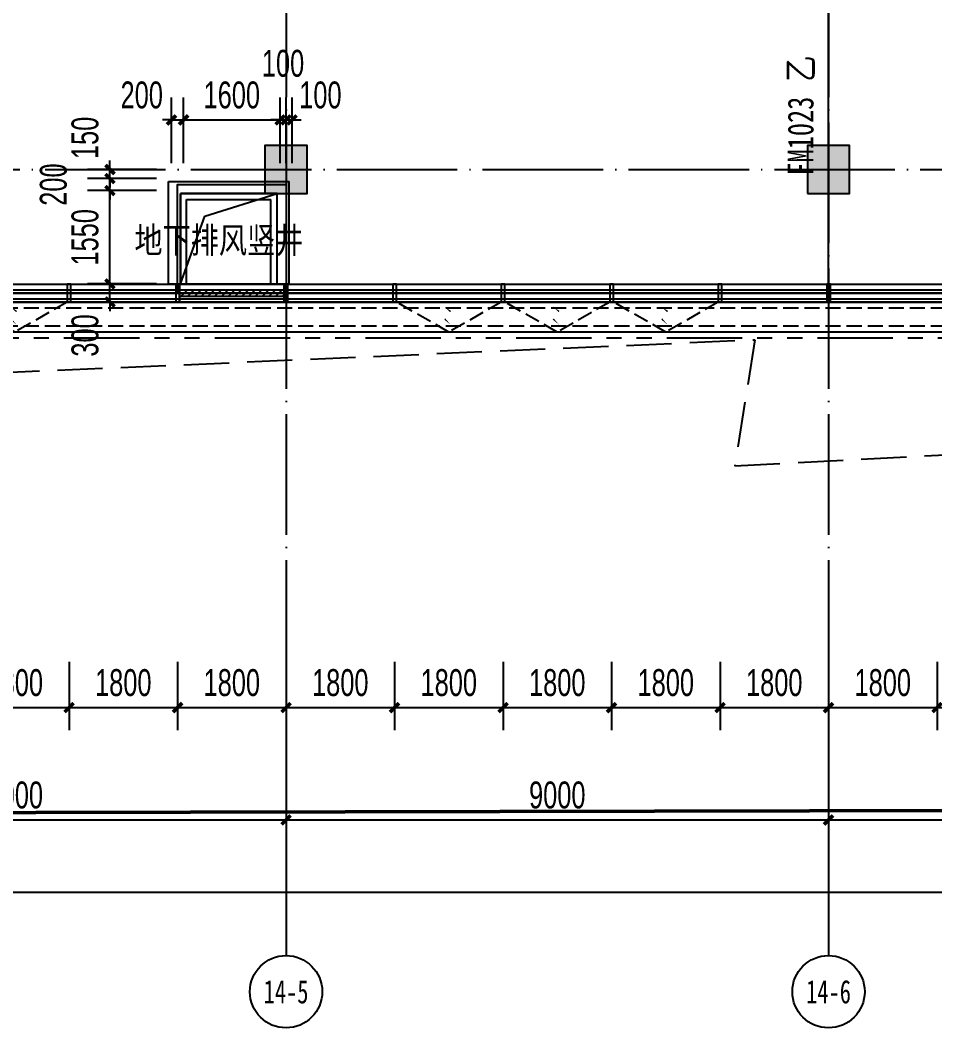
# Model space of a CAD drawing. Extents: x -409435 to 356702, y -107829 to 330904.
# Drawn here: x 27989 to 43164, y -14245 to 2479 of the extents above; entities that cross this region are included whole.
import ezdxf
from ezdxf.enums import TextEntityAlignment as Align
from ezdxf.xclip import XClip

# ---------------------------------------------------------------- set-up
doc = ezdxf.new("R2010")
doc.units = 0
doc.header["$LTSCALE"] = 1000
doc.header["$MEASUREMENT"] = 0
doc.header["$XCLIPFRAME"] = 0
for name, pattern in [('104-14# 核心筒$0$DOTE', [2.42, 2, -0.2, 0.02, -0.2]), ('14#楼幕墙$0$DASH', [0.35, 0.25, -0.1]), ('X-104 14#平面$0$$0$DASH', [0.35, 0.25, -0.1]), ('X-104 14#平面$0$109 3#平面$0$DASH', [0.35, 0.25, -0.1]), ('X-104 14#平面$0$DASH', [0.35, 0.25, -0.1]), ('X-104 14#平面$0$PHANTOM2', [1.25, 0.625, -0.125, 0.125, -0.125, 0.125, -0.125])]:
    doc.linetypes.add(name, pattern=pattern)
for name, color, linetype in [('01-标注_尺寸', 124, 'Continuous'), ('104-14# 核心筒$0$01-标注_轴线坐标', 132, 'Continuous'), ('104-14# 核心筒$0$A_AXIS-轴线', 36, '104-14# 核心筒$0$DOTE'), ('104-14# 核心筒$0$A_STR-砼柱', 51, 'Continuous'), ('104-14# 核心筒$0$AXIS_TEXT', 7, 'Continuous'), ('14#楼幕墙$0$A-C_玻璃幕墙', 140, 'Continuous'), ('14#楼幕墙$0$A-C_窗', 140, 'Continuous'), ('AXIS_TEXT', 7, 'Continuous'), ('PUB_HATCH', 8, 'Continuous'), ('X-104 14#平面$0$02-TEXT_标注', 130, 'Continuous'), ('X-104 14#平面$0$05-填充_天正', 26, 'Continuous'), ('X-104 14#平面$0$A-C_玻璃幕墙', 140, 'Continuous'), ('X-104 14#平面$0$A-O_屋面', 201, 'Continuous'), ('X-104 14#平面$0$A-O_散水', 134, 'Continuous'), ('X-104 14#平面$0$A-SUR_保温', 222, 'Continuous'), ('X-104 14#平面$0$A-SUR_吊顶', 40, 'Continuous'), ('X-104 14#平面$0$A-TECH_结构', 21, 'Continuous'), ('X-104 14#平面$0$A_STR-砌块墙', 121, 'Continuous'), ('X-104 14#平面$0$DOOR_FIRE_TEXT', 7, 'Continuous'), ('X-104 14#平面$0$DUCT-新风管立管', 3, 'Continuous'), ('X-104 14#平面$0$DUCT-新风管端线', 2, 'Continuous'), ('X-104 14#平面$0$SURFACE', 6, 'Continuous')]:
    doc.layers.add(name, color=color, linetype=linetype)
doc.layers.add('X-104 14#平面$0$000套内', color=226, linetype='Continuous', lineweight=30, plot=False)
doc.layers.add('X-104 14#平面$0$road', color=142, linetype='Continuous', lineweight=50)
doc.styles.add('104-14# 核心筒$0$_TCH_AXIS', font='STXIHEI_0.TTF', dxfattribs={"width": 0.8})
doc.styles.add('104-14# 核心筒$0$_TCH_DIM_T3', font='ros.shx', dxfattribs={"width": 0.705882, "bigfont": 'jd.shx'})
doc.styles.add('_TCH_DIM_T3', font='ros.shx', dxfattribs={"width": 0.705882, "bigfont": 'jd.shx'})
doc.styles.add('COMPLEX', font='COMPLEX')
doc.styles.add('X-104 14#平面$0$_TCH_WINDOW', font='STXIHEI_0.TTF', dxfattribs={"width": 0.75, "height": 3.5})
doc.styles.add('X-104 14#平面$0$Standard', font='STXIHEI_0.TTF', dxfattribs={"width": 0.8})
doc.dimstyles.new('104-14# 核心筒$0$_TCH_ARCH&&150', dxfattribs={"dimtxt": 446.25, "dimasz": 150, "dimexe": 375, "dimexo": 450, "dimgap": 189.375, "dimtad": 1, "dimdec": 0, "dimzin": 0, "dimdsep": 46, "dimtxsty": '104-14# 核心筒$0$_TCH_DIM_T3', "dimblk": '104-14# 核心筒$0$_ArchTick', "dimcen": 0.09, "dimclrt": 7, "dimazin": 2, "dimtfac": 1, "dimtdec": 0, "dimtix": 1, "dimtmove": 2, "dimatfit": 3, "dimfxl": 0, "dimtolj": 1, "dimtzin": 0, "dimarcsym": 0})
doc.dimstyles.new('_TCH_ARCH&&150', dxfattribs={"dimtxt": 446.25, "dimasz": 150, "dimexe": 375, "dimexo": 450, "dimgap": 189.375, "dimtad": 1, "dimdec": 0, "dimzin": 0, "dimdsep": 46, "dimtxsty": '_TCH_DIM_T3', "dimblk": 'ARCHTICK', "dimcen": 0.09, "dimclrt": 7, "dimazin": 2, "dimtfac": 1, "dimtdec": 0, "dimtix": 1, "dimtmove": 2, "dimatfit": 3, "dimfxl": 0, "dimtolj": 1, "dimtzin": 0, "dimarcsym": 0})

# ---------------------------------------------------------------- blocks, each defined once
blk = doc.blocks.new('14#楼幕墙$0$A$C38D07553')
blk.add_lwpolyline([(-60, -300), (0, -300), (0, 0), (-60, 0)], close=True)
blk = doc.blocks.new('14#楼幕墙$0$A$C385D642F')
for p in [(28830, -1000), (30630, -1000), (32430, -1000), (34230, -1000), (36030, -1000), (37830, -1000), (39630, -1000), (41430, -1000)]:
    blk.add_blockref('14#楼幕墙$0$A$C38D07553', p)
blk = doc.blocks.new('14#楼幕墙$0$A$C22714246')
at = {"linetype": '14#楼幕墙$0$DASH'}
blk.add_lwpolyline([(1740, 497), (870, 0), (0, 497)], dxfattribs=at)
at = {"layer": '14#楼幕墙$0$A-C_玻璃幕墙', "color": 1}
blk.add_lwpolyline([(899, 122, 0, 25, 0), (802, 217, 0, 0, 0), (900, 340, 25, 0, 0), (796, 422, 0, 0, 0)], format="xyseb", dxfattribs=at)
blk = doc.blocks.new('*U494')
h = blk.add_hatch()
h.set_pattern_fill('ANSI31', color=256, scale=50)
h.set_pattern_definition([(45, (-56212.376, 120006.8), (-56.1266, 56.1266), [])])
h.paths.add_polyline_path([(-1740, 100), (0, 100), (0, 200), (-1740, 200)])
for points in [[(-1740, 0), (0, 0), (0, 300), (-1740, 300)], [(-1740, 100), (0, 100), (0, 200), (-1740, 200)]]:
    blk.add_lwpolyline(points, close=True)
blk = doc.blocks.new('14#楼幕墙')
at = {"layer": '14#楼幕墙$0$A-C_玻璃幕墙'}
for p, q in [((10770, -1900), (45030, -1900)), ((44970, -2000), (19830, -2000)), ((44970, -2150), (19830, -2150)), ((108092, -2200), (-1359, -2200))]:
    blk.add_line(p, q, dxfattribs=at)
blk.add_blockref('14#楼幕墙$0$A$C385D642F', (0, -900), dxfattribs=at)
at = {"layer": '14#楼幕墙$0$A-C_窗', "rotation": 180}
blk.add_blockref('*U494', (30630, -1900), dxfattribs=at)
at = {"layer": '14#楼幕墙$0$A-C_窗'}
for p in [(27030, -2697), (34230, -2697), (36030, -2697), (37830, -2697)]:
    blk.add_blockref('14#楼幕墙$0$A$C22714246', p, dxfattribs=at)
blk = doc.blocks.new('104-14# 核心筒$0$_ArchTick')
at = {"color": 0, "linetype": 'ByBlock', "const_width": 0.4}
blk.add_lwpolyline([(-0.5, -0.5), (0.5, 0.5)], dxfattribs=at)
blk = doc.blocks.new('*D2644')
at = {"layer": '104-14# 核心筒$0$01-标注_轴线坐标', "color": 0, "lineweight": -2, "transparency": 16777216}
for p, q in [((-1359, -8995), (-1359, -12370)), ((116900, -8995), (116900, -12370)), ((-1359, -11995), (116900, -11995))]:
    blk.add_line(p, q, dxfattribs=at)
at = {"layer": 'Defpoints', "color": 0, "transparency": 16777216}
for p in [(-1359, -8545), (116900, -8545), (116900, -11995)]:
    blk.add_point(p, dxfattribs=at)
at = {"layer": '104-14# 核心筒$0$01-标注_轴线坐标', "color": 0, "lineweight": -2, "transparency": 16777216, "xscale": 150, "yscale": 150, "zscale": 150, "rotation": 180}
blk.add_blockref('104-14# 核心筒$0$_ArchTick', (-1359, -11995), dxfattribs=at)
at = {"layer": '104-14# 核心筒$0$01-标注_轴线坐标', "color": 0, "lineweight": -2, "transparency": 16777216, "xscale": 150, "yscale": 150, "zscale": 150}
blk.add_blockref('104-14# 核心筒$0$_ArchTick', (116900, -11995), dxfattribs=at)
at = {"layer": '104-14# 核心筒$0$01-标注_轴线坐标', "color": 7, "transparency": 16777216, "insert": (57771, -11583), "char_height": 446.2, "attachment_point": 5, "style": '104-14# 核心筒$0$_TCH_DIM_T3'}
blk.add_mtext('\\A1;118259', dxfattribs=at)
blk = doc.blocks.new('*D2649')
at = {"layer": '104-14# 核心筒$0$01-标注_轴线坐标', "color": 0, "lineweight": -2, "transparency": 16777216}
for p, q in [((23400, -8995), (23400, -11170)), ((32400, -8995), (32400, -11170)), ((23400, -10795), (32400, -10795))]:
    blk.add_line(p, q, dxfattribs=at)
at = {"layer": 'Defpoints', "color": 0, "transparency": 16777216}
for p in [(23400, -8545), (32400, -8545), (32400, -10795)]:
    blk.add_point(p, dxfattribs=at)
at = {"layer": '104-14# 核心筒$0$01-标注_轴线坐标', "color": 0, "lineweight": -2, "transparency": 16777216, "xscale": 150, "yscale": 150, "zscale": 150, "rotation": 180}
blk.add_blockref('104-14# 核心筒$0$_ArchTick', (23400, -10795), dxfattribs=at)
at = {"layer": '104-14# 核心筒$0$01-标注_轴线坐标', "color": 0, "lineweight": -2, "transparency": 16777216, "xscale": 150, "yscale": 150, "zscale": 150}
blk.add_blockref('104-14# 核心筒$0$_ArchTick', (32400, -10795), dxfattribs=at)
at = {"layer": '104-14# 核心筒$0$01-标注_轴线坐标', "color": 7, "transparency": 16777216, "insert": (27900, -10383), "char_height": 446.2, "attachment_point": 5, "style": '104-14# 核心筒$0$_TCH_DIM_T3'}
blk.add_mtext('\\A1;9000', dxfattribs=at)
blk = doc.blocks.new('*D2650')
at = {"layer": '104-14# 核心筒$0$01-标注_轴线坐标', "color": 0, "lineweight": -2, "transparency": 16777216}
for p, q in [((32400, -8995), (32400, -11170)), ((41400, -8995), (41400, -11170)), ((32400, -10795), (41400, -10795))]:
    blk.add_line(p, q, dxfattribs=at)
at = {"layer": 'Defpoints', "color": 0, "transparency": 16777216}
for p in [(32400, -8545), (41400, -8545), (41400, -10795)]:
    blk.add_point(p, dxfattribs=at)
at = {"layer": '104-14# 核心筒$0$01-标注_轴线坐标', "color": 0, "lineweight": -2, "transparency": 16777216, "xscale": 150, "yscale": 150, "zscale": 150, "rotation": 180}
blk.add_blockref('104-14# 核心筒$0$_ArchTick', (32400, -10795), dxfattribs=at)
at = {"layer": '104-14# 核心筒$0$01-标注_轴线坐标', "color": 0, "lineweight": -2, "transparency": 16777216, "xscale": 150, "yscale": 150, "zscale": 150}
blk.add_blockref('104-14# 核心筒$0$_ArchTick', (41400, -10795), dxfattribs=at)
at = {"layer": '104-14# 核心筒$0$01-标注_轴线坐标', "color": 7, "transparency": 16777216, "insert": (36900, -10383), "char_height": 446.2, "attachment_point": 5, "style": '104-14# 核心筒$0$_TCH_DIM_T3'}
blk.add_mtext('\\A1;9000', dxfattribs=at)
blk = doc.blocks.new('*D2651')
at = {"layer": '104-14# 核心筒$0$01-标注_轴线坐标', "color": 0, "lineweight": -2, "transparency": 16777216}
for p, q in [((41400, -8995), (41400, -11170)), ((50400, -8995), (50400, -11170)), ((41400, -10795), (50400, -10795))]:
    blk.add_line(p, q, dxfattribs=at)
at = {"layer": 'Defpoints', "color": 0, "transparency": 16777216}
for p in [(41400, -8545), (50400, -8545), (50400, -10795)]:
    blk.add_point(p, dxfattribs=at)
at = {"layer": '104-14# 核心筒$0$01-标注_轴线坐标', "color": 0, "lineweight": -2, "transparency": 16777216, "xscale": 150, "yscale": 150, "zscale": 150, "rotation": 180}
blk.add_blockref('104-14# 核心筒$0$_ArchTick', (41400, -10795), dxfattribs=at)
at = {"layer": '104-14# 核心筒$0$01-标注_轴线坐标', "color": 0, "lineweight": -2, "transparency": 16777216, "xscale": 150, "yscale": 150, "zscale": 150}
blk.add_blockref('104-14# 核心筒$0$_ArchTick', (50400, -10795), dxfattribs=at)
at = {"layer": '104-14# 核心筒$0$01-标注_轴线坐标', "color": 7, "transparency": 16777216, "insert": (45900, -10383), "char_height": 446.2, "attachment_point": 5, "style": '104-14# 核心筒$0$_TCH_DIM_T3'}
blk.add_mtext('\\A1;9000', dxfattribs=at)
blk = doc.blocks.new('_AXISO')
blk.add_circle((0, 0), 0.5)
at = {"layer": 'AXIS_TEXT', "style": 'COMPLEX', "width": 1.041667}
blk.add_attdef('A', text='', height=0.56, dxfattribs=at).set_placement((-0.25, -0.28), (0.25, -0.28), align=Align.FIT)
blk = doc.blocks.new('_FZH')
blk.add_lwpolyline([(-0.5, -0.5), (0.5, -0.5), (0.5, 0.5), (-0.5, 0.5)], close=True)
at = {"layer": 'PUB_HATCH'}
blk.add_solid([(-0.5, -0.5), (0.5, -0.5), (-0.5, 0.5), (0.5, 0.5)], dxfattribs=at)
blk = doc.blocks.new('_ArchTick')
at = {"color": 0, "linetype": 'ByBlock', "const_width": 0.4}
blk.add_lwpolyline([(-0.5, -0.5), (0.5, 0.5)], dxfattribs=at)
blk = doc.blocks.new('*D801')
at = {"layer": '01-标注_尺寸', "color": 0, "lineweight": -2, "transparency": 16777216}
for p, q in [((30500, 105), (30500, 1198)), ((30700, 105), (30700, 1198)), ((30500, 823), (30350, 823)), ((30500, 823), (30700, 823)), ((30700, 823), (30850, 823))]:
    blk.add_line(p, q, dxfattribs=at)
at = {"layer": 'Defpoints', "color": 0, "transparency": 16777216}
for p in [(30700, 823), (30500, -345), (30700, -345)]:
    blk.add_point(p, dxfattribs=at)
at = {"layer": '01-标注_尺寸', "color": 0, "lineweight": -2, "transparency": 16777216, "xscale": 150, "yscale": 150, "zscale": 150}
blk.add_blockref('_ArchTick', (30500, 823), dxfattribs=at)
at = {"layer": '01-标注_尺寸', "color": 0, "lineweight": -2, "transparency": 16777216, "xscale": 150, "yscale": 150, "zscale": 150, "rotation": 180}
blk.add_blockref('_ArchTick', (30700, 823), dxfattribs=at)
at = {"layer": '01-标注_尺寸', "color": 7, "transparency": 16777216, "insert": (30006, 1235), "char_height": 446.2, "attachment_point": 5, "style": '_TCH_DIM_T3'}
blk.add_mtext('\\A1;200', dxfattribs=at)
blk = doc.blocks.new('*D802')
at = {"layer": '01-标注_尺寸', "color": 0, "lineweight": -2, "transparency": 16777216}
for p, q in [((30700, 105), (30700, 1198)), ((32300, 105), (32300, 1198)), ((30700, 823), (32300, 823))]:
    blk.add_line(p, q, dxfattribs=at)
at = {"layer": 'Defpoints', "color": 0, "transparency": 16777216}
for p in [(32300, 823), (30700, -345), (32300, -345)]:
    blk.add_point(p, dxfattribs=at)
at = {"layer": '01-标注_尺寸', "color": 0, "lineweight": -2, "transparency": 16777216, "xscale": 150, "yscale": 150, "zscale": 150, "rotation": 180}
blk.add_blockref('_ArchTick', (30700, 823), dxfattribs=at)
at = {"layer": '01-标注_尺寸', "color": 0, "lineweight": -2, "transparency": 16777216, "xscale": 150, "yscale": 150, "zscale": 150}
blk.add_blockref('_ArchTick', (32300, 823), dxfattribs=at)
at = {"layer": '01-标注_尺寸', "color": 7, "transparency": 16777216, "insert": (31500, 1235), "char_height": 446.2, "attachment_point": 5, "style": '_TCH_DIM_T3'}
blk.add_mtext('\\A1;1600', dxfattribs=at)
blk = doc.blocks.new('*D803')
at = {"layer": '01-标注_尺寸', "color": 0, "lineweight": -2, "transparency": 16777216}
for p, q in [((32300, 105), (32300, 1198)), ((32400, 105), (32400, 1198)), ((32300, 823), (32150, 823)), ((32300, 823), (32400, 823)), ((32400, 823), (32550, 823))]:
    blk.add_line(p, q, dxfattribs=at)
at = {"layer": 'Defpoints', "color": 0, "transparency": 16777216}
for p in [(32400, 823), (32300, -345), (32400, -345)]:
    blk.add_point(p, dxfattribs=at)
at = {"layer": '01-标注_尺寸', "color": 0, "lineweight": -2, "transparency": 16777216, "xscale": 150, "yscale": 150, "zscale": 150}
blk.add_blockref('_ArchTick', (32300, 823), dxfattribs=at)
at = {"layer": '01-标注_尺寸', "color": 0, "lineweight": -2, "transparency": 16777216, "xscale": 150, "yscale": 150, "zscale": 150, "rotation": 180}
blk.add_blockref('_ArchTick', (32400, 823), dxfattribs=at)
at = {"layer": '01-标注_尺寸', "color": 7, "transparency": 16777216, "insert": (32350, 1760), "char_height": 446.2, "attachment_point": 5, "style": '_TCH_DIM_T3'}
blk.add_mtext('\\A1;100', dxfattribs=at)
blk = doc.blocks.new('*D804')
at = {"layer": '01-标注_尺寸', "color": 0, "lineweight": -2, "transparency": 16777216}
for p, q in [((32400, 105), (32400, 1198)), ((32500, 105), (32500, 1198)), ((32400, 823), (32250, 823)), ((32400, 823), (32500, 823)), ((32500, 823), (32650, 823))]:
    blk.add_line(p, q, dxfattribs=at)
at = {"layer": 'Defpoints', "color": 0, "transparency": 16777216}
for p in [(32500, 823), (32400, -345), (32500, -345)]:
    blk.add_point(p, dxfattribs=at)
at = {"layer": '01-标注_尺寸', "color": 0, "lineweight": -2, "transparency": 16777216, "xscale": 150, "yscale": 150, "zscale": 150}
blk.add_blockref('_ArchTick', (32400, 823), dxfattribs=at)
at = {"layer": '01-标注_尺寸', "color": 0, "lineweight": -2, "transparency": 16777216, "xscale": 150, "yscale": 150, "zscale": 150, "rotation": 180}
blk.add_blockref('_ArchTick', (32500, 823), dxfattribs=at)
at = {"layer": '01-标注_尺寸', "color": 7, "transparency": 16777216, "insert": (32970, 1235), "char_height": 446.2, "attachment_point": 5, "style": '_TCH_DIM_T3'}
blk.add_mtext('\\A1;100', dxfattribs=at)
blk = doc.blocks.new('*D805')
at = {"layer": '01-标注_尺寸', "color": 0, "lineweight": -2, "transparency": 16777216}
for p, q in [((29479, -1899), (29479, -1749)), ((30250, -1899), (29104, -1899)), ((29479, -2199), (29479, -1899)), ((30250, -2199), (29104, -2199)), ((29479, -2199), (29479, -2349))]:
    blk.add_line(p, q, dxfattribs=at)
at = {"layer": 'Defpoints', "color": 0, "transparency": 16777216}
for p in [(29479, -1899), (30700, -1899), (30700, -2199)]:
    blk.add_point(p, dxfattribs=at)
at = {"layer": '01-标注_尺寸', "color": 0, "lineweight": -2, "transparency": 16777216, "xscale": 150, "yscale": 150, "zscale": 150}
for p, rotation in [((29479, -1899), 270), ((29479, -2199), 90)]:
    blk.add_blockref('_ArchTick', p, dxfattribs=dict(at, rotation=rotation))
at = {"layer": '01-标注_尺寸', "color": 7, "transparency": 16777216, "insert": (29066, -2754), "char_height": 446.2, "attachment_point": 5, "rotation": 90, "style": '_TCH_DIM_T3'}
blk.add_mtext('\\A1;300', dxfattribs=at)
blk = doc.blocks.new('*D806')
at = {"layer": '01-标注_尺寸', "color": 0, "lineweight": -2, "transparency": 16777216}
for p, q in [((30250, -350), (29104, -350)), ((29479, -1899), (29479, -350)), ((30250, -1899), (29104, -1899))]:
    blk.add_line(p, q, dxfattribs=at)
at = {"layer": 'Defpoints', "color": 0, "transparency": 16777216}
for p in [(29479, -350), (30700, -350), (30700, -1899)]:
    blk.add_point(p, dxfattribs=at)
at = {"layer": '01-标注_尺寸', "color": 0, "lineweight": -2, "transparency": 16777216, "xscale": 150, "yscale": 150, "zscale": 150}
for p, rotation in [((29479, -350), 90), ((29479, -1899), 270)]:
    blk.add_blockref('_ArchTick', p, dxfattribs=dict(at, rotation=rotation))
at = {"layer": '01-标注_尺寸', "color": 7, "transparency": 16777216, "insert": (29066, -1125), "char_height": 446.2, "attachment_point": 5, "rotation": 90, "style": '_TCH_DIM_T3'}
blk.add_mtext('\\A1;1550', dxfattribs=at)
blk = doc.blocks.new('*D807')
at = {"layer": '01-标注_尺寸', "color": 0, "lineweight": -2, "transparency": 16777216}
for p, q in [((29479, -150), (29479, 0)), ((30250, -150), (29104, -150)), ((29479, -350), (29479, -150)), ((30250, -350), (29104, -350)), ((29479, -350), (29479, -500))]:
    blk.add_line(p, q, dxfattribs=at)
at = {"layer": 'Defpoints', "color": 0, "transparency": 16777216}
for p in [(29479, -150), (30700, -150), (30700, -350)]:
    blk.add_point(p, dxfattribs=at)
at = {"layer": '01-标注_尺寸', "color": 0, "lineweight": -2, "transparency": 16777216, "xscale": 150, "yscale": 150, "zscale": 150}
for p, rotation in [((29479, -150), 270), ((29479, -350), 90)]:
    blk.add_blockref('_ArchTick', p, dxfattribs=dict(at, rotation=rotation))
at = {"layer": '01-标注_尺寸', "color": 7, "transparency": 16777216, "insert": (28541, -250), "char_height": 446.2, "attachment_point": 5, "rotation": 90, "style": '_TCH_DIM_T3'}
blk.add_mtext('\\A1;200', dxfattribs=at)
blk = doc.blocks.new('*D808')
at = {"layer": '01-标注_尺寸', "color": 0, "lineweight": -2, "transparency": 16777216}
for p, q in [((30250, 0), (29104, 0)), ((29479, 0), (29479, 150)), ((29479, -150), (29479, 0)), ((30250, -150), (29104, -150)), ((29479, -150), (29479, -300))]:
    blk.add_line(p, q, dxfattribs=at)
at = {"layer": 'Defpoints', "color": 0, "transparency": 16777216}
for p in [(29479, 0), (30700, 0), (30700, -150)]:
    blk.add_point(p, dxfattribs=at)
at = {"layer": '01-标注_尺寸', "color": 0, "lineweight": -2, "transparency": 16777216, "xscale": 150, "yscale": 150, "zscale": 150}
for p, rotation in [((29479, 0), 270), ((29479, -150), 90)]:
    blk.add_blockref('_ArchTick', p, dxfattribs=dict(at, rotation=rotation))
at = {"layer": '01-标注_尺寸', "color": 7, "transparency": 16777216, "insert": (29066, 525), "char_height": 446.2, "attachment_point": 5, "rotation": 90, "style": '_TCH_DIM_T3'}
blk.add_mtext('\\A1;150', dxfattribs=at)
blk = doc.blocks.new('*D1437')
at = {"layer": '01-标注_尺寸', "color": 0, "lineweight": -2, "transparency": 16777216}
for p, q in [((43200, -8168), (43200, -9305)), ((45000, -8168), (45000, -9305)), ((43200, -8930), (45000, -8930))]:
    blk.add_line(p, q, dxfattribs=at)
at = {"layer": 'Defpoints', "color": 0, "transparency": 16777216}
for p in [(43200, -7718), (45000, -7718), (45000, -8930)]:
    blk.add_point(p, dxfattribs=at)
at = {"layer": '01-标注_尺寸', "color": 0, "lineweight": -2, "transparency": 16777216, "xscale": 150, "yscale": 150, "zscale": 150, "rotation": 180}
blk.add_blockref('_ArchTick', (43200, -8930), dxfattribs=at)
at = {"layer": '01-标注_尺寸', "color": 0, "lineweight": -2, "transparency": 16777216, "xscale": 150, "yscale": 150, "zscale": 150}
blk.add_blockref('_ArchTick', (45000, -8930), dxfattribs=at)
at = {"layer": '01-标注_尺寸', "color": 7, "transparency": 16777216, "insert": (44100, -8518), "char_height": 446.2, "attachment_point": 5, "style": '_TCH_DIM_T3'}
blk.add_mtext('\\A1;1800', dxfattribs=at)
blk = doc.blocks.new('*D1438')
at = {"layer": '01-标注_尺寸', "color": 0, "lineweight": -2, "transparency": 16777216}
for p, q in [((41400, -8168), (41400, -9305)), ((43200, -8168), (43200, -9305)), ((41400, -8930), (43200, -8930))]:
    blk.add_line(p, q, dxfattribs=at)
at = {"layer": 'Defpoints', "color": 0, "transparency": 16777216}
for p in [(41400, -7718), (43200, -7718), (43200, -8930)]:
    blk.add_point(p, dxfattribs=at)
at = {"layer": '01-标注_尺寸', "color": 0, "lineweight": -2, "transparency": 16777216, "xscale": 150, "yscale": 150, "zscale": 150, "rotation": 180}
blk.add_blockref('_ArchTick', (41400, -8930), dxfattribs=at)
at = {"layer": '01-标注_尺寸', "color": 0, "lineweight": -2, "transparency": 16777216, "xscale": 150, "yscale": 150, "zscale": 150}
blk.add_blockref('_ArchTick', (43200, -8930), dxfattribs=at)
at = {"layer": '01-标注_尺寸', "color": 7, "transparency": 16777216, "insert": (42300, -8518), "char_height": 446.2, "attachment_point": 5, "style": '_TCH_DIM_T3'}
blk.add_mtext('\\A1;1800', dxfattribs=at)
blk = doc.blocks.new('*D1439')
at = {"layer": '01-标注_尺寸', "color": 0, "lineweight": -2, "transparency": 16777216}
for p, q in [((39600, -8168), (39600, -9305)), ((41400, -8168), (41400, -9305)), ((39600, -8930), (41400, -8930))]:
    blk.add_line(p, q, dxfattribs=at)
at = {"layer": 'Defpoints', "color": 0, "transparency": 16777216}
for p in [(39600, -7718), (41400, -7718), (41400, -8930)]:
    blk.add_point(p, dxfattribs=at)
at = {"layer": '01-标注_尺寸', "color": 0, "lineweight": -2, "transparency": 16777216, "xscale": 150, "yscale": 150, "zscale": 150, "rotation": 180}
blk.add_blockref('_ArchTick', (39600, -8930), dxfattribs=at)
at = {"layer": '01-标注_尺寸', "color": 0, "lineweight": -2, "transparency": 16777216, "xscale": 150, "yscale": 150, "zscale": 150}
blk.add_blockref('_ArchTick', (41400, -8930), dxfattribs=at)
at = {"layer": '01-标注_尺寸', "color": 7, "transparency": 16777216, "insert": (40500, -8518), "char_height": 446.2, "attachment_point": 5, "style": '_TCH_DIM_T3'}
blk.add_mtext('\\A1;1800', dxfattribs=at)
blk = doc.blocks.new('*D1440')
at = {"layer": '01-标注_尺寸', "color": 0, "lineweight": -2, "transparency": 16777216}
for p, q in [((37800, -8168), (37800, -9305)), ((39600, -8168), (39600, -9305)), ((37800, -8930), (39600, -8930))]:
    blk.add_line(p, q, dxfattribs=at)
at = {"layer": 'Defpoints', "color": 0, "transparency": 16777216}
for p in [(37800, -7718), (39600, -7718), (39600, -8930)]:
    blk.add_point(p, dxfattribs=at)
at = {"layer": '01-标注_尺寸', "color": 0, "lineweight": -2, "transparency": 16777216, "xscale": 150, "yscale": 150, "zscale": 150, "rotation": 180}
blk.add_blockref('_ArchTick', (37800, -8930), dxfattribs=at)
at = {"layer": '01-标注_尺寸', "color": 0, "lineweight": -2, "transparency": 16777216, "xscale": 150, "yscale": 150, "zscale": 150}
blk.add_blockref('_ArchTick', (39600, -8930), dxfattribs=at)
at = {"layer": '01-标注_尺寸', "color": 7, "transparency": 16777216, "insert": (38700, -8518), "char_height": 446.2, "attachment_point": 5, "style": '_TCH_DIM_T3'}
blk.add_mtext('\\A1;1800', dxfattribs=at)
blk = doc.blocks.new('*D1441')
at = {"layer": '01-标注_尺寸', "color": 0, "lineweight": -2, "transparency": 16777216}
for p, q in [((36000, -8168), (36000, -9305)), ((37800, -8168), (37800, -9305)), ((36000, -8930), (37800, -8930))]:
    blk.add_line(p, q, dxfattribs=at)
at = {"layer": 'Defpoints', "color": 0, "transparency": 16777216}
for p in [(36000, -7718), (37800, -7718), (37800, -8930)]:
    blk.add_point(p, dxfattribs=at)
at = {"layer": '01-标注_尺寸', "color": 0, "lineweight": -2, "transparency": 16777216, "xscale": 150, "yscale": 150, "zscale": 150, "rotation": 180}
blk.add_blockref('_ArchTick', (36000, -8930), dxfattribs=at)
at = {"layer": '01-标注_尺寸', "color": 0, "lineweight": -2, "transparency": 16777216, "xscale": 150, "yscale": 150, "zscale": 150}
blk.add_blockref('_ArchTick', (37800, -8930), dxfattribs=at)
at = {"layer": '01-标注_尺寸', "color": 7, "transparency": 16777216, "insert": (36900, -8518), "char_height": 446.2, "attachment_point": 5, "style": '_TCH_DIM_T3'}
blk.add_mtext('\\A1;1800', dxfattribs=at)
blk = doc.blocks.new('*D1442')
at = {"layer": '01-标注_尺寸', "color": 0, "lineweight": -2, "transparency": 16777216}
for p, q in [((34200, -8168), (34200, -9305)), ((36000, -8168), (36000, -9305)), ((34200, -8930), (36000, -8930))]:
    blk.add_line(p, q, dxfattribs=at)
at = {"layer": 'Defpoints', "color": 0, "transparency": 16777216}
for p in [(34200, -7718), (36000, -7718), (36000, -8930)]:
    blk.add_point(p, dxfattribs=at)
at = {"layer": '01-标注_尺寸', "color": 0, "lineweight": -2, "transparency": 16777216, "xscale": 150, "yscale": 150, "zscale": 150, "rotation": 180}
blk.add_blockref('_ArchTick', (34200, -8930), dxfattribs=at)
at = {"layer": '01-标注_尺寸', "color": 0, "lineweight": -2, "transparency": 16777216, "xscale": 150, "yscale": 150, "zscale": 150}
blk.add_blockref('_ArchTick', (36000, -8930), dxfattribs=at)
at = {"layer": '01-标注_尺寸', "color": 7, "transparency": 16777216, "insert": (35100, -8518), "char_height": 446.2, "attachment_point": 5, "style": '_TCH_DIM_T3'}
blk.add_mtext('\\A1;1800', dxfattribs=at)
blk = doc.blocks.new('*D1443')
at = {"layer": '01-标注_尺寸', "color": 0, "lineweight": -2, "transparency": 16777216}
for p, q in [((32400, -8168), (32400, -9305)), ((34200, -8168), (34200, -9305)), ((32400, -8930), (34200, -8930))]:
    blk.add_line(p, q, dxfattribs=at)
at = {"layer": 'Defpoints', "color": 0, "transparency": 16777216}
for p in [(32400, -7718), (34200, -7718), (34200, -8930)]:
    blk.add_point(p, dxfattribs=at)
at = {"layer": '01-标注_尺寸', "color": 0, "lineweight": -2, "transparency": 16777216, "xscale": 150, "yscale": 150, "zscale": 150, "rotation": 180}
blk.add_blockref('_ArchTick', (32400, -8930), dxfattribs=at)
at = {"layer": '01-标注_尺寸', "color": 0, "lineweight": -2, "transparency": 16777216, "xscale": 150, "yscale": 150, "zscale": 150}
blk.add_blockref('_ArchTick', (34200, -8930), dxfattribs=at)
at = {"layer": '01-标注_尺寸', "color": 7, "transparency": 16777216, "insert": (33300, -8518), "char_height": 446.2, "attachment_point": 5, "style": '_TCH_DIM_T3'}
blk.add_mtext('\\A1;1800', dxfattribs=at)
blk = doc.blocks.new('*D1444')
at = {"layer": '01-标注_尺寸', "color": 0, "lineweight": -2, "transparency": 16777216}
for p, q in [((30600, -8168), (30600, -9305)), ((32400, -8168), (32400, -9305)), ((30600, -8930), (32400, -8930))]:
    blk.add_line(p, q, dxfattribs=at)
at = {"layer": 'Defpoints', "color": 0, "transparency": 16777216}
for p in [(30600, -7718), (32400, -7718), (32400, -8930)]:
    blk.add_point(p, dxfattribs=at)
at = {"layer": '01-标注_尺寸', "color": 0, "lineweight": -2, "transparency": 16777216, "xscale": 150, "yscale": 150, "zscale": 150, "rotation": 180}
blk.add_blockref('_ArchTick', (30600, -8930), dxfattribs=at)
at = {"layer": '01-标注_尺寸', "color": 0, "lineweight": -2, "transparency": 16777216, "xscale": 150, "yscale": 150, "zscale": 150}
blk.add_blockref('_ArchTick', (32400, -8930), dxfattribs=at)
at = {"layer": '01-标注_尺寸', "color": 7, "transparency": 16777216, "insert": (31500, -8518), "char_height": 446.2, "attachment_point": 5, "style": '_TCH_DIM_T3'}
blk.add_mtext('\\A1;1800', dxfattribs=at)
blk = doc.blocks.new('*D1445')
at = {"layer": '01-标注_尺寸', "color": 0, "lineweight": -2, "transparency": 16777216}
for p, q in [((28800, -8168), (28800, -9305)), ((30600, -8168), (30600, -9305)), ((28800, -8930), (30600, -8930))]:
    blk.add_line(p, q, dxfattribs=at)
at = {"layer": 'Defpoints', "color": 0, "transparency": 16777216}
for p in [(28800, -7718), (30600, -7718), (30600, -8930)]:
    blk.add_point(p, dxfattribs=at)
at = {"layer": '01-标注_尺寸', "color": 0, "lineweight": -2, "transparency": 16777216, "xscale": 150, "yscale": 150, "zscale": 150, "rotation": 180}
blk.add_blockref('_ArchTick', (28800, -8930), dxfattribs=at)
at = {"layer": '01-标注_尺寸', "color": 0, "lineweight": -2, "transparency": 16777216, "xscale": 150, "yscale": 150, "zscale": 150}
blk.add_blockref('_ArchTick', (30600, -8930), dxfattribs=at)
at = {"layer": '01-标注_尺寸', "color": 7, "transparency": 16777216, "insert": (29700, -8518), "char_height": 446.2, "attachment_point": 5, "style": '_TCH_DIM_T3'}
blk.add_mtext('\\A1;1800', dxfattribs=at)
blk = doc.blocks.new('*D1446')
at = {"layer": '01-标注_尺寸', "color": 0, "lineweight": -2, "transparency": 16777216}
for p, q in [((27000, -8168), (27000, -9305)), ((28800, -8168), (28800, -9305)), ((27000, -8930), (28800, -8930))]:
    blk.add_line(p, q, dxfattribs=at)
at = {"layer": 'Defpoints', "color": 0, "transparency": 16777216}
for p in [(27000, -7718), (28800, -7718), (28800, -8930)]:
    blk.add_point(p, dxfattribs=at)
at = {"layer": '01-标注_尺寸', "color": 0, "lineweight": -2, "transparency": 16777216, "xscale": 150, "yscale": 150, "zscale": 150, "rotation": 180}
blk.add_blockref('_ArchTick', (27000, -8930), dxfattribs=at)
at = {"layer": '01-标注_尺寸', "color": 0, "lineweight": -2, "transparency": 16777216, "xscale": 150, "yscale": 150, "zscale": 150}
blk.add_blockref('_ArchTick', (28800, -8930), dxfattribs=at)
at = {"layer": '01-标注_尺寸', "color": 7, "transparency": 16777216, "insert": (27900, -8518), "char_height": 446.2, "attachment_point": 5, "style": '_TCH_DIM_T3'}
blk.add_mtext('\\A1;1800', dxfattribs=at)
blk = doc.blocks.new('104-14# 核心筒')
at = {"layer": '104-14# 核心筒$0$01-标注_轴线坐标'}
for p, q in [((32400, -8545.1), (32400, -13045.1)), ((41400, -8545.1), (41400, -13045.1))]:
    blk.add_line(p, q, dxfattribs=at)
at = {"layer": '104-14# 核心筒$0$A_AXIS-轴线'}
for p, q in [((32400, 54018.4), (32400, -8545.1)), ((41400, 54018.4), (41400, -8545.1)), ((-24839, 0), (68400, 0))]:
    blk.add_line(p, q, dxfattribs=at)
at = {"layer": '104-14# 核心筒$0$01-标注_轴线坐标'}
ref = blk.add_blockref('_AXISO', (32400, -13645.1), dxfattribs=dict(at, xscale=1200, yscale=1200, zscale=1200))
ref.add_attrib('A', '14-5', dxfattribs={"layer": '104-14# 核心筒$0$AXIS_TEXT', "height": 388.29, "style": '104-14# 核心筒$0$_TCH_AXIS', "width": 0.898302}).set_placement((32027.6, -13839.3), (32772.4, -13839.3), align=Align.FIT)
ref = blk.add_blockref('_AXISO', (41400, -13645.1), dxfattribs=dict(at, xscale=1200, yscale=1200, zscale=1200))
ref.add_attrib('A', '14-6', dxfattribs={"layer": '104-14# 核心筒$0$AXIS_TEXT', "height": 388.29, "style": '104-14# 核心筒$0$_TCH_AXIS', "width": 0.898302}).set_placement((41027.6, -13839.3), (41772.4, -13839.3), align=Align.FIT)
at = {"layer": '104-14# 核心筒$0$A_STR-砼柱', "xscale": 700, "yscale": 800, "zscale": 800}
for p in [(32400, 0), (41400, 0)]:
    blk.add_blockref('_FZH', p, dxfattribs=at)
at = {"layer": '104-14# 核心筒$0$01-标注_轴线坐标'}
for p1, p2, distance, picture, middle in [((-1359, -8545.1), (116900.2, -8545.1), -3450, '*D2644', (57770.6, -11582.6)), ((23400, -8545.1), (32400, -8545.1), -2250, '*D2649', (27900, -10382.6)), ((32400, -8545.1), (41400, -8545.1), -2250, '*D2650', (36900, -10382.6)), ((41400, -8545.1), (50400, -8545.1), -2250, '*D2651', (45900, -10382.6))]:
    dim = blk.add_aligned_dim(p1=p1, p2=p2, distance=distance, dimstyle='104-14# 核心筒$0$_TCH_ARCH&&150', dxfattribs=at)
    dim.commit()
    dim.dimension.update_dxf_attribs({"geometry": picture, "text_midpoint": middle})
blk = doc.blocks.new('X-104 14#平面')
at = {"layer": 'X-104 14#平面$0$000套内'}
blk.add_lwpolyline([(23400, 26450), (50400, 26450), (50400, -2050), (23450, -2050), (23450, 7800), (32350, 7800), (32350, 7600), (41500, 7600), (41500, 16600), (38350, 16600), (38350, 19250), (30600, 19250), (30600, 26300)], dxfattribs=at)
at = {"layer": 'X-104 14#平面$0$05-填充_天正'}
blk.add_lwpolyline([(41400, -2050), (41400, 7600), (32350, 7600), (32350, 7800), (26450, 7800), (26450, 6400), (23450, 6400), (23450, -2050), (30600, -2050), (30600, -250), (32400, -250), (32400, -2050)], close=True, dxfattribs=at)
at = {"layer": 'X-104 14#平面$0$A-C_玻璃幕墙'}
blk.add_lwpolyline([(-1359, -2200), (108091.7, -2200), (111291.5, 2370.2), (113380.4, 907.7), (115789.3, 4348.2), (113700.6, 5810.6), (116900.2, 10380.5), (116900.2, 38462.2), (99065.1, 43424.4), (96015.6, 32464.2), (85707.2, 35332.3), (87317.1, 41118.6), (83503.2, 42179.7), (66340.6, 26600), (4762.5, 26600)], close=True, dxfattribs=at)
at = {"layer": 'X-104 14#平面$0$A-O_屋面', "linetype": 'X-104 14#平面$0$PHANTOM2', "ltscale": 2}
blk.add_lwpolyline([(116300, 1125.5), (112466, -2800), (-12111.5, -2800), (-10903.8, 3413.1), (-11202.5, 3471.2), (-4857, 36100), (58808.6, 36100), (74837.7, 49550), (86050, 49550), (86050, 51700), (92100, 51702), (92100, 55283.2), (94608.8, 59227.5), (95621.4, 58583.5), (95782.4, 58836.6), (99791.5, 56286.5), (107067.8, 54161.9), (111100, 54161.9), (111100, 52680), (116300, 52680)], close=True, dxfattribs=at)
at = {"layer": 'X-104 14#平面$0$A-O_散水'}
for points in [[(11999, -2700), (11999, -2200), (43800, -2200), (43800, -2700)], [(43800, -2700), (11999, -2700)]]:
    blk.add_lwpolyline(points, dxfattribs=at)
at = {"layer": 'X-104 14#平面$0$A-O_散水', "linetype": 'X-104 14#平面$0$DASH'}
for points in [[(43700, -2600), (43700, -2300), (12099, -2300), (12099, -2600)], [(43700, -2600), (12099, -2600)]]:
    blk.add_lwpolyline(points, dxfattribs=at)
at = {"layer": 'X-104 14#平面$0$A-SUR_保温'}
blk.add_line((30750, -500), (32150, -500), dxfattribs=at)
at = {"layer": 'X-104 14#平面$0$A-SUR_吊顶', "linetype": 'X-104 14#平面$0$109 3#平面$0$DASH', "ltscale": 3}
blk.add_lwpolyline([(109062.3, -4432.1), (119297.3, 10714.5), (117562.9, 11100.5), (120741.8, 38794.6), (99426.9, 44725), (92631.2, 20300), (86987.2, 20300), (86987.2, 21500), (8392.2, 21500), (5688.7, 8781.2), (-2733.6, 10571.4), (-6009.8, -4841.7), (40178.1, -2825.1), (39845.1, -4916.4), (83845.6, -2647.5)], close=True, dxfattribs=at)
at = {"layer": 'X-104 14#平面$0$A-TECH_结构', "linetype": 'X-104 14#平面$0$$0$DASH'}
blk.add_lwpolyline([(87207.3, 41097.2), (85610.8, 35359.1), (96063.8, 32450.8), (99099.8, 43362.9), (116850.2, 38424.2), (116850.2, 10396.2), (108065.7, -2149.5), (-1297.3, -2149.5), (4803.7, 26550), (66359.9, 26550), (83516.4, 42124.1)], close=True, dxfattribs=at)
at = {"layer": 'X-104 14#平面$0$A_STR-砌块墙'}
for p, q in [((30450, -1899.5), (30450, -200)), ((30450, -200), (32450, -200)), ((32450, -1899.5), (32450, -200)), ((30650, -1899.5), (30650, -400)), ((30650, -400), (32250, -400)), ((32250, -1899.5), (32250, -400)), ((30450, -1899.5), (30650, -1899.5)), ((32250, -1899.5), (32450, -1899.5))]:
    blk.add_line(p, q, dxfattribs=at)
at = {"layer": 'X-104 14#平面$0$DUCT-新风管立管'}
for p, q in [((32250, -400), (30650, -400)), ((30650, -400), (30650, -1899.5)), ((32250, -1899.5), (32250, -400)), ((30650, -1899.5), (32250, -1899.5))]:
    blk.add_line(p, q, dxfattribs=at)
at = {"layer": 'X-104 14#平面$0$DUCT-新风管端线'}
for p, q in [((31050, -774.9), (32250, -400)), ((30650, -1899.5), (31050, -774.9))]:
    blk.add_line(p, q, dxfattribs=at)
at = {"layer": 'X-104 14#平面$0$road', "flags": 128}
blk.add_lwpolyline([(46213.8, -10634.9), (-23096.4, -10782.7)], dxfattribs=at)
at = {"layer": 'X-104 14#平面$0$SURFACE'}
for p, q in [((30750, -1899.5), (30750, -500)), ((32150, -1899.5), (32150, -500))]:
    blk.add_line(p, q, dxfattribs=at)
ref = blk.add_blockref('104-14# 核心筒', (0, 0))
XClip(ref).set_block_clipping_path([(-38664.3623821461, -25500), (139216.5485069363, 330900)])
blk.add_blockref('14#楼幕墙', (0, 0))
at = {"layer": 'X-104 14#平面$0$02-TEXT_标注', "style": 'X-104 14#平面$0$Standard', "width": 0.8}
blk.add_text('地下排风竖井', height=428.14, dxfattribs=at).set_placement((29884, -1386))
at = {"layer": 'X-104 14#平面$0$DOOR_FIRE_TEXT', "style": 'X-104 14#平面$0$_TCH_WINDOW', "width": 0.75}
for s, height, p in [('乙', 428.1, (41150, 1454.4)), ('FM1023', 428.14, (41150, -101.7))]:
    blk.add_text(s, height=height, rotation=90, dxfattribs=at).set_placement(p)

msp = doc.modelspace()

# ---------------------------------------------------------------- block references
msp.add_blockref('X-104 14#平面', (0, 0))

# ---------------------------------------------------------------- dimensions: what is measured, and where the dimension line sits
at = {"layer": '01-标注_尺寸'}
for base, p1, p2, angle, picture, middle in [((32400, 822.8), (32300, -344.6), (32400, -344.6), 0, '*D803', (32350, 1760.3)), ((30700, 822.8), (30500, -344.6), (30700, -344.6), 0, '*D801', (30006.1, 1235.3)), ((32500, 822.8), (32400, -344.6), (32500, -344.6), 0, '*D804', (32969.8, 1235.3)), ((29478.9, 0), (30700, -150), (30700, 0), 90, '*D808', (29066.4, 525)), ((29478.9, -150), (30700, -350), (30700, -150), 90, '*D807', (28541.4, -250)), ((29478.9, -1899.5), (30700, -2199.5), (30700, -1899.5), 90, '*D805', (29066.4, -2754.5))]:
    dim = msp.add_linear_dim(base=base, p1=p1, p2=p2, angle=angle, dimstyle='_TCH_ARCH&&150', dxfattribs=at)
    dim.commit()
    dim.dimension.update_dxf_attribs({"geometry": picture, "text_midpoint": middle, "dimtype": 161})
for p1, p2, distance, picture, middle in [((30700, -344.6), (32300, -344.6), 1167.5, '*D802', (31500, 1235.3)), ((27000, -7717.8), (28800, -7717.8), -1212.5, '*D1446', (27900, -8517.7)), ((28800, -7717.8), (30600, -7717.8), -1212.5, '*D1445', (29700, -8517.7)), ((30600, -7717.8), (32400, -7717.8), -1212.5, '*D1444', (31500, -8517.7)), ((32400, -7717.8), (34200, -7717.8), -1212.5, '*D1443', (33300, -8517.7)), ((34200, -7717.8), (36000, -7717.8), -1212.5, '*D1442', (35100, -8517.7)), ((36000, -7717.8), (37800, -7717.8), -1212.5, '*D1441', (36900, -8517.7)), ((37800, -7717.8), (39600, -7717.8), -1212.5, '*D1440', (38700, -8517.7)), ((39600, -7717.8), (41400, -7717.8), -1212.5, '*D1439', (40500, -8517.7)), ((41400, -7717.8), (43200, -7717.8), -1212.5, '*D1438', (42300, -8517.7)), ((43200, -7717.8), (45000, -7717.8), -1212.5, '*D1437', (44100, -8517.7))]:
    dim = msp.add_aligned_dim(p1=p1, p2=p2, distance=distance, dimstyle='_TCH_ARCH&&150', dxfattribs=at)
    dim.commit()
    dim.dimension.update_dxf_attribs({"geometry": picture, "text_midpoint": middle})
dim = msp.add_aligned_dim(p1=(30700, -1899.5), p2=(30700, -350), distance=1221.1, text='1550', dimstyle='_TCH_ARCH&&150', dxfattribs=at)
dim.commit()
dim.dimension.update_dxf_attribs({"geometry": '*D806', "text_midpoint": (29066.4, -1124.7)})

doc.saveas('drawing.dxf')
